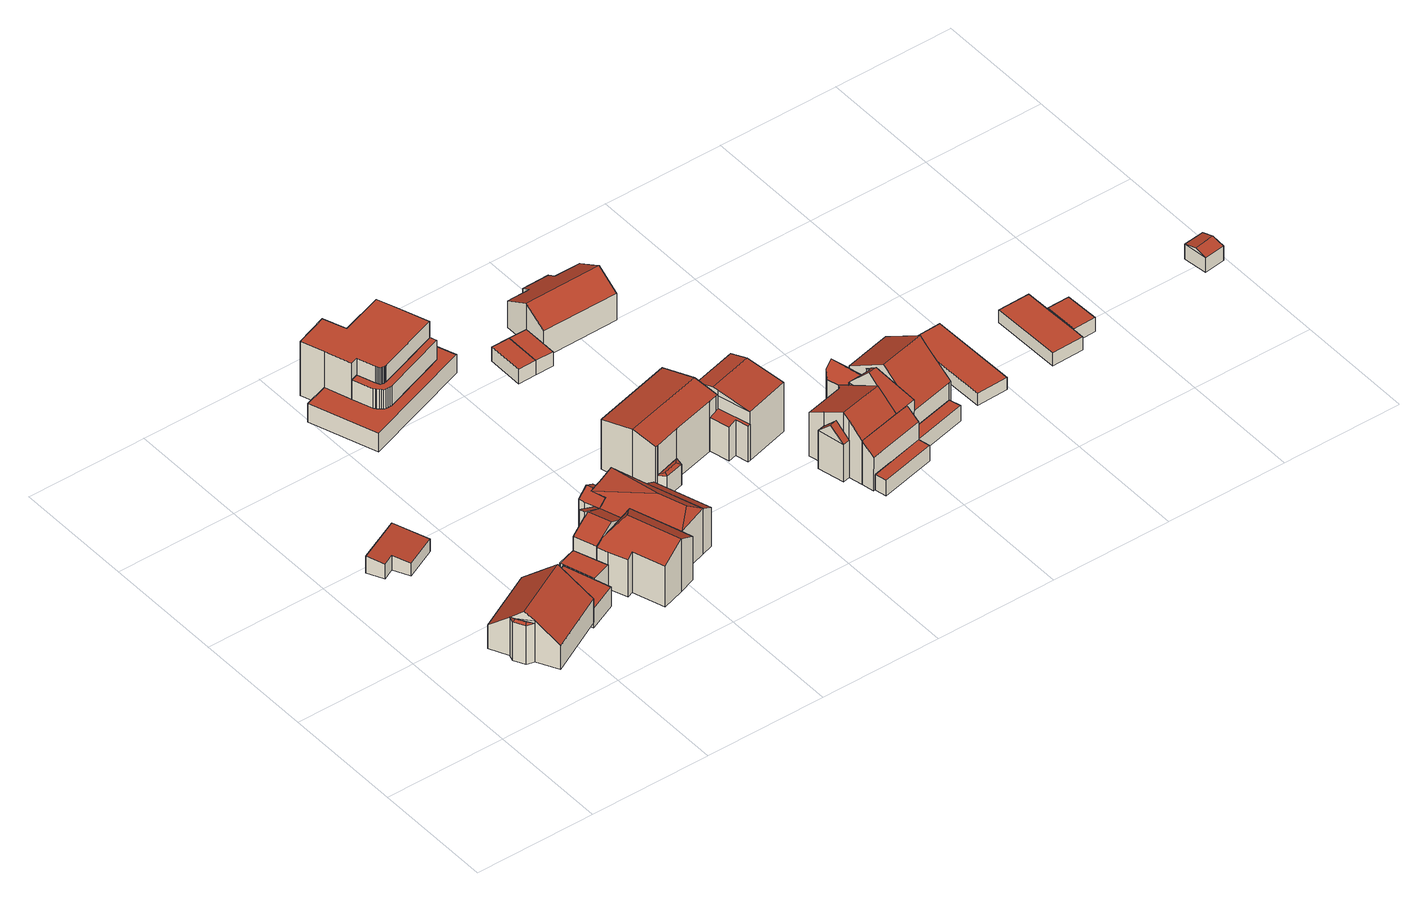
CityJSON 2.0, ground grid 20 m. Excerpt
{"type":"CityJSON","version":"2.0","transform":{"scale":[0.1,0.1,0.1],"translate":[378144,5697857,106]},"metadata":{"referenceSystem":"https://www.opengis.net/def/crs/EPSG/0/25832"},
"CityObjects":{
"building1":{"type":"Building","attributes":{"Gemeindeschluessel":"05911000","Geometrietyp2DReferenz":"3000","function":"31001_2463","roofType":"2100","measuredHeight":2.91,"storeysAboveGround":1},"geometry":[{"type":"Solid","lod":"2","boundaries":[[[[0,1,2,3]],[[4,5,1,0]],[[6,7,5,4]],[[8,9,7,6]],[[10,11,9,8]],[[3,2,11,10]],[[8,6,4,0,3,10]],[[1,5,7,9,11,2]]]],"semantics":{"surfaces":[{"type":"WallSurface"},{"type":"RoofSurface"},{"type":"GroundSurface"}],"values":[[0,0,0,0,0,0,1,2]]}}]},
"building2":{"type":"Building","attributes":{"Gemeindeschluessel":"05911000","Geometrietyp2DReferenz":"3000","function":"31001_1010"},"address":[{"country":"Germany","locality":"Bochum","thoroughfareNumber":"14","thoroughfareName":"Oveneystr."}],"children":["building2-1","building2-2"]},
"building2-1":{"type":"BuildingPart","attributes":{"roofType":"5000","measuredHeight":8.58,"storeysAboveGround":1},"parents":["building2"],"geometry":[{"type":"Solid","lod":"2","boundaries":[[[[12,13,14,15,16]],[[17,18,19,20]],[[21,22,18,17]],[[23,24,22,21]],[[25,26,24,23]],[[16,15,26,25]],[[25,27,28,12,16]],[[23,21,17,20,28,27]],[[29,12,28,20]],[[23,27,25]],[[14,19,18,22,24,26,15]],[[13,12,29]],[[19,14,13,29,20]]]],"semantics":{"surfaces":[{"type":"WallSurface"},{"type":"RoofSurface"},{"type":"GroundSurface"},{"type":"ClosureSurface"}],"values":[[0,0,0,0,0,0,1,1,0,0,2,0,3]]}}]},
"building2-2":{"type":"BuildingPart","attributes":{"roofType":"5000","measuredHeight":7.29,"storeysAboveGround":1},"parents":["building2"],"geometry":[{"type":"Solid","lod":"2","boundaries":[[[[30,20,19,31,32]],[[33,34,14,13]],[[32,31,34,33]],[[33,13,35]],[[35,13,29,30,36]],[[30,32,36]],[[36,32,33,35]],[[19,14,34,31]],[[20,30,29]],[[19,20,29,13,14]]]],"semantics":{"surfaces":[{"type":"WallSurface"},{"type":"RoofSurface"},{"type":"GroundSurface"},{"type":"ClosureSurface"}],"values":[[0,0,0,1,1,1,1,2,0,3]]}}]},
"building3":{"type":"Building","attributes":{"Gemeindeschluessel":"05911000","Geometrietyp2DReferenz":"3000","function":"31001_2463","roofType":"1000","measuredHeight":3.46,"storeysAboveGround":1},"geometry":[{"type":"Solid","lod":"2","boundaries":[[[[37,38,39,40]],[[41,42,38,37]],[[43,44,42,41]],[[45,46,44,43]],[[40,39,46,45]],[[43,41,37,40,45]],[[38,42,44,46,39]]]],"semantics":{"surfaces":[{"type":"WallSurface"},{"type":"RoofSurface"},{"type":"GroundSurface"}],"values":[[0,0,0,0,0,1,2]]}}]},
"building4":{"type":"Building","attributes":{"Gemeindeschluessel":"05911000","Geometrietyp2DReferenz":"3000","function":"31001_2463","roofType":"1000","measuredHeight":4.59,"storeysAboveGround":1},"geometry":[{"type":"Solid","lod":"2","boundaries":[[[[47,48,49,50]],[[51,52,48,47]],[[53,54,52,51]],[[55,56,54,53]],[[50,49,56,55]],[[53,51,47,50,55]],[[48,52,54,56,49]]]],"semantics":{"surfaces":[{"type":"WallSurface"},{"type":"RoofSurface"},{"type":"GroundSurface"}],"values":[[0,0,0,0,0,1,2]]}}]},
"building5":{"type":"Building","attributes":{"Gemeindeschluessel":"05911000","Geometrietyp2DReferenz":"3000","function":"31001_1010"},"address":[{"country":"Germany","locality":"Bochum","thoroughfareNumber":"16","thoroughfareName":"Oveneystr."}],"children":["building5-1","building5-2","building5-3"]},
"building5-1":{"type":"BuildingPart","attributes":{"roofType":"5000","measuredHeight":9.5,"storeysAboveGround":2},"parents":["building5"],"geometry":[{"type":"Solid","lod":"2","boundaries":[[[[57,58,59,60]],[[61,62,58,57]],[[63,64,62,61]],[[65,66,64,63]],[[67,68,66,65]],[[69,70,71,72,73,74]],[[75,76,70,69]],[[77,78,76,75]],[[60,59,78,77]],[[74,79,80,81,69]],[[82,67,65,63,61,57,60,81,80]],[[77,75,69,81,60]],[[58,62,64,66,68,83,71,70,76,78,59]],[[82,80,84]],[[68,67,82,84,83]],[[79,74,73]],[[84,72,71,83]],[[84,80,79,73,72]]]],"semantics":{"surfaces":[{"type":"WallSurface"},{"type":"RoofSurface"},{"type":"GroundSurface"},{"type":"ClosureSurface"}],"values":[[0,0,0,0,0,0,0,0,0,1,1,1,2,0,3,0,3,3]]}}]},
"building5-2":{"type":"BuildingPart","attributes":{"roofType":"2100","measuredHeight":9.1,"storeysAboveGround":2},"parents":["building5"],"geometry":[{"type":"Solid","lod":"2","boundaries":[[[[85,86,87,88,89,90]],[[91,92,86,85]],[[93,94,95,92,91]],[[91,85,90,96,93]],[[86,92,95,87]],[[97,96,90,89]],[[87,95,94,88]],[[94,93,96,97,89,88]]]],"semantics":{"surfaces":[{"type":"WallSurface"},{"type":"RoofSurface"},{"type":"GroundSurface"},{"type":"ClosureSurface"}],"values":[[0,0,0,1,2,0,3,3]]}}]},
"building5-3":{"type":"BuildingPart","attributes":{"roofType":"3100","measuredHeight":8.58,"storeysAboveGround":2},"parents":["building5"],"geometry":[{"type":"Solid","lod":"2","boundaries":[[[[72,71,95,94]],[[98,99,68,67,100]],[[88,87,99,98]],[[89,98,100,101,97]],[[96,97,101,79,73,93]],[[93,73,72,94]],[[89,88,98]],[[95,71,83,68,99,87]],[[87,88,94,95]],[[82,100,67]],[[83,84,82,67,68]],[[71,72,84,83]],[[80,79,101,100,82,84]],[[73,79,80,84,72]],[[89,97,96,93,94,88]]]],"semantics":{"surfaces":[{"type":"WallSurface"},{"type":"RoofSurface"},{"type":"GroundSurface"},{"type":"ClosureSurface"}],"values":[[0,0,0,1,1,0,0,2,3,0,3,3,0,3,3]]}}]},
"building6":{"type":"Building","attributes":{"Gemeindeschluessel":"05911000","Geometrietyp2DReferenz":"3000","function":"31001_1010"},"address":[{"country":"Germany","locality":"Bochum","thoroughfareNumber":"15","thoroughfareName":"Oveneystr."}],"children":["building6-1","building6-2","building6-3"]},
"building6-1":{"type":"BuildingPart","attributes":{"roofType":"1000","measuredHeight":3.25,"storeysAboveGround":1},"parents":["building6"],"geometry":[{"type":"Solid","lod":"2","boundaries":[[[[102,103,104,105]],[[106,107,103,102]],[[108,109,107,106]],[[110,111,109,108]],[[112,113,111,110]],[[114,115,116,117,118,119,120,121,122,123,124,112,110,108,106,102,105,125,126,127]],[[128,104,103,107,109,111,113,129,130,131,132,133,134,135,136,137,138,139,140,141]],[[141,126,125,128]],[[128,125,105,104]],[[113,112,124,129]],[[129,124,123,130]],[[130,123,122,131]],[[131,122,121,132]],[[132,121,120,133]],[[133,120,119,134]],[[134,119,118,135]],[[135,118,117,136]],[[136,117,116,137]],[[137,116,115,138]],[[138,115,114,139]],[[139,114,127,140]],[[140,127,126,141]]]],"semantics":{"surfaces":[{"type":"WallSurface"},{"type":"RoofSurface"},{"type":"GroundSurface"},{"type":"ClosureSurface"}],"values":[[0,0,0,0,0,1,2,3,3,3,3,3,3,3,3,3,3,3,3,3,3,3]]}}]},
"building6-2":{"type":"BuildingPart","attributes":{"roofType":"1000","measuredHeight":6.82,"storeysAboveGround":1},"parents":["building6"],"geometry":[{"type":"Solid","lod":"2","boundaries":[[[[142,143,144,145,146,147,148,149,150,151,152,153,154,155,156,157,158,159,160,161,162,163,164,165,166]],[[141,140,139,138,137,136,135,134,133,132,131,130,129,167,168,169,170,171,172,173,174,175,176,177,128]],[[125,165,164,126]],[[141,128,125,126]],[[126,164,163,127]],[[140,141,126,127]],[[127,163,162,114]],[[139,140,127,114]],[[114,162,161,115]],[[138,139,114,115]],[[115,161,160,116]],[[137,138,115,116]],[[116,160,159,117]],[[136,137,116,117]],[[117,159,158,118]],[[135,136,117,118]],[[118,158,157,119]],[[134,135,118,119]],[[119,157,156,120]],[[133,134,119,120]],[[120,156,155,121]],[[132,133,120,121]],[[121,155,154,122]],[[131,132,121,122]],[[122,154,153,123]],[[130,131,122,123]],[[123,153,152,124]],[[129,130,123,124]],[[129,124,152,151,167]],[[167,151,150,168]],[[168,150,149,169]],[[169,149,148,170]],[[170,148,147,171]],[[171,147,146,172]],[[172,146,145,173]],[[173,145,144,174]],[[174,144,143,175]],[[175,143,142,176]],[[176,142,166,177]],[[177,166,165,125,128]]]],"semantics":{"surfaces":[{"type":"RoofSurface"},{"type":"GroundSurface"},{"type":"WallSurface"},{"type":"ClosureSurface"}],"values":[[0,1,2,3,2,3,2,3,2,3,2,3,2,3,2,3,2,3,2,3,2,3,2,3,2,3,2,3,3,3,3,3,3,3,3,3,3,3,3,3]]}}]},
"building6-3":{"type":"BuildingPart","attributes":{"roofType":"1000","measuredHeight":9.81,"storeysAboveGround":1},"parents":["building6"],"geometry":[{"type":"Solid","lod":"2","boundaries":[[[[178,179,113,112,180]],[[181,182,179,178]],[[183,184,182,181]],[[185,105,104,184,183]],[[186,185,183,181,178,180,187,188,189,190,191,192,193,194,195,196,197,198]],[[175,174,173,172,171,170,169,168,167,129,113,179,182,184,104,128,177,176]],[[142,197,196,143]],[[175,176,142,143]],[[143,196,195,144]],[[174,175,143,144]],[[144,195,194,145]],[[173,174,144,145]],[[145,194,193,146]],[[172,173,145,146]],[[146,193,192,147]],[[171,172,146,147]],[[147,192,191,148]],[[170,171,147,148]],[[148,191,190,149]],[[169,170,148,149]],[[149,190,189,150]],[[168,169,149,150]],[[150,189,188,151]],[[167,168,150,151]],[[151,188,187,152]],[[124,129,167,151,152]],[[124,152,187,180,112]],[[113,129,124,112]],[[105,185,186,165,125]],[[128,104,105,125]],[[165,186,198,166]],[[177,128,125,165,166]],[[166,198,197,142]],[[176,177,166,142]]]],"semantics":{"surfaces":[{"type":"WallSurface"},{"type":"RoofSurface"},{"type":"GroundSurface"},{"type":"ClosureSurface"}],"values":[[0,0,0,0,1,2,0,3,0,3,0,3,0,3,0,3,0,3,0,3,0,3,0,3,0,3,0,3,0,3,0,3,0,3]]}}]},
"building7":{"type":"Building","attributes":{"Gemeindeschluessel":"05911000","Geometrietyp2DReferenz":"3000","function":"31001_1010"},"address":[{"country":"Germany","locality":"Bochum","thoroughfareNumber":"16a","thoroughfareName":"Oveneystr."}],"children":["building7-1","building7-2","building7-3"]},
"building7-1":{"type":"BuildingPart","attributes":{"roofType":"2100","measuredHeight":8.24,"storeysAboveGround":2},"parents":["building7"],"geometry":[{"type":"Solid","lod":"2","boundaries":[[[[199,200,201,202]],[[203,204,205,206]],[[202,201,204,203]],[[206,199,202,203]],[[200,205,204,201]],[[205,200,199,206]]]],"semantics":{"surfaces":[{"type":"WallSurface"},{"type":"RoofSurface"},{"type":"GroundSurface"},{"type":"ClosureSurface"}],"values":[[0,0,0,1,2,3]]}}]},
"building7-2":{"type":"BuildingPart","attributes":{"roofType":"3200","measuredHeight":9.37,"storeysAboveGround":2},"parents":["building7"],"geometry":[{"type":"Solid","lod":"2","boundaries":[[[[69,207,208,75]],[[209,210,207,69]],[[93,211,210,209]],[[212,213,214,215,216]],[[206,205,213,212]],[[75,208,200,199]],[[216,217,218,219,220,212]],[[199,221,75]],[[222,93,209,69,75,221,220,219]],[[206,212,220,221,199]],[[207,210,211,223,224,225,214,213,205,200,208]],[[211,93,222,223]],[[223,222,219,224]],[[217,216,215]],[[225,218,217,215,214]],[[224,219,218,225]],[[200,205,206,199]]]],"semantics":{"surfaces":[{"type":"WallSurface"},{"type":"RoofSurface"},{"type":"GroundSurface"},{"type":"ClosureSurface"}],"values":[[0,0,0,0,0,0,1,1,1,1,2,3,3,0,3,3,3]]}}]},
"building7-3":{"type":"BuildingPart","attributes":{"roofType":"5000","measuredHeight":7.85,"storeysAboveGround":2},"parents":["building7"],"geometry":[{"type":"Solid","lod":"2","boundaries":[[[[91,226,211,93]],[[227,228,226,91]],[[229,230,228,227]],[[231,232,230,229]],[[233,234,232,231]],[[215,214,234,233]],[[217,215,233,231,235]],[[229,227,91,93,222,219,235,231]],[[226,228,230,232,234,214,225,224,223,211]],[[217,235,218]],[[214,215,217,218,225]],[[218,235,219]],[[218,219,224,225]],[[223,224,219,222]],[[211,223,222,93]]]],"semantics":{"surfaces":[{"type":"WallSurface"},{"type":"RoofSurface"},{"type":"GroundSurface"},{"type":"ClosureSurface"}],"values":[[0,0,0,0,0,0,1,1,2,0,3,0,3,3,3]]}}]},
"building8":{"type":"Building","attributes":{"Gemeindeschluessel":"05911000","Geometrietyp2DReferenz":"3000","function":"31001_2463","roofType":"1000","measuredHeight":4.69,"storeysAboveGround":1},"geometry":[{"type":"Solid","lod":"2","boundaries":[[[[236,237,238,239]],[[240,241,237,236]],[[242,243,241,240]],[[244,245,243,242]],[[239,238,245,244]],[[242,240,236,239,244]],[[237,241,243,245,238]]]],"semantics":{"surfaces":[{"type":"WallSurface"},{"type":"RoofSurface"},{"type":"GroundSurface"}],"values":[[0,0,0,0,0,1,2]]}}]},
"building9":{"type":"Building","attributes":{"Gemeindeschluessel":"05911000","Geometrietyp2DReferenz":"3000","function":"31001_1010"},"address":[{"country":"Germany","locality":"Bochum","thoroughfareNumber":"18","thoroughfareName":"Oveneystr."}],"children":["building9-1","building9-2"]},
"building9-1":{"type":"BuildingPart","attributes":{"roofType":"5000","measuredHeight":3.91,"storeysAboveGround":2},"parents":["building9"],"geometry":[{"type":"Solid","lod":"2","boundaries":[[[[246,247,248,249]],[[250,251,247,246]],[[252,253,251,250]],[[249,254,246]],[[255,256,254,249]],[[252,250,256,255]],[[256,250,246,254]],[[255,249,252]],[[248,247,251,253]],[[253,252,249,248]]]],"semantics":{"surfaces":[{"type":"WallSurface"},{"type":"RoofSurface"},{"type":"GroundSurface"},{"type":"ClosureSurface"}],"values":[[0,0,0,1,1,1,1,0,2,3]]}}]},
"building9-2":{"type":"BuildingPart","attributes":{"roofType":"3100","measuredHeight":9.99,"storeysAboveGround":2},"parents":["building9"],"geometry":[{"type":"Solid","lod":"2","boundaries":[[[[257,258,259,260]],[[261,248,258,257]],[[249,248,261]],[[262,263,253,252,264]],[[265,266,263,262]],[[267,268,266,265]],[[269,270,268,267]],[[271,272,270,269]],[[273,274,272,271]],[[275,276,274,273]],[[277,278,276,275]],[[279,280,278,277]],[[260,259,280,279]],[[273,271,269,267,275]],[[265,262,264,261,257,260,279,277,275,267]],[[258,248,253,263,266,268,270,272,274,276,278,280,259]],[[249,261,264,252]],[[253,248,249,252]]]],"semantics":{"surfaces":[{"type":"WallSurface"},{"type":"RoofSurface"},{"type":"GroundSurface"},{"type":"ClosureSurface"}],"values":[[0,0,0,0,0,0,0,0,0,0,0,0,0,1,1,2,0,3]]}}]},
"building10":{"type":"Building","attributes":{"Gemeindeschluessel":"05911000","Geometrietyp2DReferenz":"3000","function":"31001_2463","roofType":"1000","measuredHeight":2.61,"storeysAboveGround":1},"geometry":[{"type":"Solid","lod":"2","boundaries":[[[[281,282,283,284]],[[285,286,282,281]],[[287,288,286,285]],[[284,283,288,287]],[[285,281,284,287]],[[282,286,288,283]]]],"semantics":{"surfaces":[{"type":"WallSurface"},{"type":"RoofSurface"},{"type":"GroundSurface"}],"values":[[0,0,0,0,1,2]]}}]},
"building11":{"type":"Building","attributes":{"Gemeindeschluessel":"05911000","Geometrietyp2DReferenz":"3000","function":"31001_2463","roofType":"1000","measuredHeight":2.59,"storeysAboveGround":1},"geometry":[{"type":"Solid","lod":"2","boundaries":[[[[281,282,286,285]],[[289,290,282,281]],[[291,292,290,289]],[[293,294,292,291]],[[285,286,294,293]],[[291,289,281,285,293]],[[282,290,292,294,286]]]],"semantics":{"surfaces":[{"type":"WallSurface"},{"type":"RoofSurface"},{"type":"GroundSurface"}],"values":[[0,0,0,0,0,1,2]]}}]},
"building12":{"type":"Building","attributes":{"Gemeindeschluessel":"05911000","Geometrietyp2DReferenz":"3000","function":"31001_1010"},"address":[{"country":"Germany","locality":"Bochum","thoroughfareNumber":"20","thoroughfareName":"Oveneystr."}],"children":["building12-1","building12-2"]},
"building12-1":{"type":"BuildingPart","attributes":{"roofType":"2100","measuredHeight":6.54,"storeysAboveGround":2},"parents":["building12"],"geometry":[{"type":"Solid","lod":"2","boundaries":[[[[295,296,297,298]],[[299,300,296,295]],[[301,302,300,299]],[[303,304,302,301]],[[305,306,304,303]],[[298,297,307,308]],[[305,303,301,299,295,298,308]],[[296,300,302,304,306,307,297]],[[307,306,305,308]]]],"semantics":{"surfaces":[{"type":"WallSurface"},{"type":"RoofSurface"},{"type":"GroundSurface"},{"type":"ClosureSurface"}],"values":[[0,0,0,0,0,0,1,2,3]]}}]},
"building12-2":{"type":"BuildingPart","attributes":{"roofType":"3100","measuredHeight":9.95,"storeysAboveGround":2},"parents":["building12"],"geometry":[{"type":"Solid","lod":"2","boundaries":[[[[309,310,311,312]],[[313,308,307,310,309]],[[314,315,306,305,316]],[[312,311,315,314]],[[317,318,319,320]],[[318,317,321,313,309]],[[321,317,320,314,316]],[[321,316,313]],[[319,318,309,312]],[[320,319,312,314]],[[310,307,306,315,311]],[[308,313,316,305]],[[306,307,308,305]]]],"semantics":{"surfaces":[{"type":"WallSurface"},{"type":"RoofSurface"},{"type":"GroundSurface"},{"type":"ClosureSurface"}],"values":[[0,0,0,0,1,1,0,0,0,0,2,0,3]]}}]},
"building13":{"type":"Building","attributes":{"Gemeindeschluessel":"05911000","Geometrietyp2DReferenz":"3000","function":"31001_1010","roofType":"3100","measuredHeight":7.23,"storeysAboveGround":1},"address":[{"country":"Germany","locality":"Bochum","thoroughfareNumber":"17","thoroughfareName":"Oveneystr."}],"geometry":[{"type":"Solid","lod":"2","boundaries":[[[[322,323,324,325]],[[326,327,323,322]],[[328,329,327,326]],[[330,331,329,328]],[[332,333,331,330]],[[334,335,333,332]],[[336,337,335,334]],[[338,339,337,336]],[[340,341,339,338]],[[342,343,341,340]],[[325,324,343,342]],[[336,334,332,330,328,326,322,325,338]],[[342,340,338,325]],[[323,327,329,331,333,335,337,339,341,343,324]]]],"semantics":{"surfaces":[{"type":"WallSurface"},{"type":"RoofSurface"},{"type":"GroundSurface"}],"values":[[0,0,0,0,0,0,0,0,0,0,0,1,1,2]]}}]},
"building14":{"type":"Building","attributes":{"Gemeindeschluessel":"05911000","Geometrietyp2DReferenz":"3000","function":"31001_1010"},"address":[{"country":"Germany","locality":"Bochum","thoroughfareNumber":"22","thoroughfareName":"Oveneystr."}],"children":["building14-1","building14-2","building14-3","building14-4","building14-5","building14-6","building14-7","building14-8","building14-9"]},
"building14-1":{"type":"BuildingPart","attributes":{"roofType":"1000","measuredHeight":2.81,"storeysAboveGround":2},"parents":["building14"],"geometry":[{"type":"Solid","lod":"2","boundaries":[[[[344,345,346,347]],[[348,349,345,344]],[[344,347,350,351,348]],[[352,346,345,349,353]],[[353,351,350,352]],[[352,350,347,346]],[[349,348,351,353]]]],"semantics":{"surfaces":[{"type":"WallSurface"},{"type":"RoofSurface"},{"type":"GroundSurface"},{"type":"ClosureSurface"}],"values":[[0,0,1,2,3,3,3]]}}]},
"building14-2":{"type":"BuildingPart","attributes":{"roofType":"3100","measuredHeight":11.37,"storeysAboveGround":2},"parents":["building14"],"geometry":[{"type":"Solid","lod":"2","boundaries":[[[[354,355,356,357]],[[358,346,355,354]],[[347,346,358]],[[359,360,361,362]],[[363,364,365,366]],[[354,367,364,363,368,369,358]],[[370,367,354,357]],[[371,366,365,359,362]],[[372,356,355,346,352,373,361,360]],[[360,359,374,372]],[[372,374,357,356]],[[347,358,369,350]],[[352,346,347,350]],[[352,350,369,375,373]],[[373,375,362,361]],[[367,370,376,377,374,359,365,364]],[[370,357,374,377]],[[370,377,376]],[[366,371,378,379,368,363]],[[379,378,375,369,368]],[[378,371,362,375]]]],"semantics":{"surfaces":[{"type":"WallSurface"},{"type":"RoofSurface"},{"type":"GroundSurface"},{"type":"ClosureSurface"}],"values":[[0,0,0,0,1,1,0,0,2,0,3,0,3,3,3,0,3,3,0,3,3]]}}]},
"building14-3":{"type":"BuildingPart","attributes":{"roofType":"2100","measuredHeight":7.94,"storeysAboveGround":2},"parents":["building14"],"geometry":[{"type":"Solid","lod":"2","boundaries":[[[[380,381,382,383]],[[384,385,380,383,386]],[[381,387,353,349,388,382]],[[387,381,380,385]],[[385,384,351,353,387]],[[348,351,384,386]],[[349,353,351,348]],[[388,389,348,386,383,382]],[[349,348,389,388]]]],"semantics":{"surfaces":[{"type":"WallSurface"},{"type":"RoofSurface"},{"type":"GroundSurface"},{"type":"ClosureSurface"}],"values":[[0,1,2,3,3,0,3,0,3]]}}]},
"building14-4":{"type":"BuildingPart","attributes":{"roofType":"1000","measuredHeight":2.8,"storeysAboveGround":2},"parents":["building14"],"geometry":[{"type":"Solid","lod":"2","boundaries":[[[[390,391,349,348]],[[392,393,391,390]],[[389,388,393,392]],[[392,390,348,389]],[[349,391,393,388]],[[388,389,348,349]]]],"semantics":{"surfaces":[{"type":"WallSurface"},{"type":"RoofSurface"},{"type":"GroundSurface"},{"type":"ClosureSurface"}],"values":[[0,0,0,1,2,3]]}}]},
"building14-5":{"type":"BuildingPart","attributes":{"roofType":"3100","measuredHeight":11.26,"storeysAboveGround":2},"parents":["building14"],"geometry":[{"type":"Solid","lod":"2","boundaries":[[[[394,395,396,397,398]],[[399,400,395,394]],[[401,402,403,400,399]],[[404,405,406,381,380]],[[407,408,401,399,394,398,409,410]],[[404,380,385,410,409]],[[411,396,395,400,403,412,413,387,381,406]],[[405,404,409,414,415]],[[406,405,415,411]],[[397,416,414,409,398]],[[396,411,415,397]],[[415,414,416,397]],[[402,401,408,417]],[[412,417,408,407,418,413]],[[407,410,418]],[[412,403,402,417]],[[418,385,387,413]],[[418,410,385]],[[387,385,380,381]]]],"semantics":{"surfaces":[{"type":"WallSurface"},{"type":"RoofSurface"},{"type":"GroundSurface"},{"type":"ClosureSurface"}],"values":[[0,0,0,0,1,1,2,0,3,0,3,3,0,3,3,3,3,3,3]]}}]},
"building14-6":{"type":"BuildingPart","attributes":{"roofType":"5000","measuredHeight":12.72,"storeysAboveGround":2},"parents":["building14"],"geometry":[{"type":"Solid","lod":"2","boundaries":[[[[368,379,419,420]],[[379,421,422,423,419]],[[420,419,423,410,385]],[[424,373,352,353,387,413,412]],[[425,408,422,421,426]],[[424,412,417,427]],[[417,425,426,427]],[[378,426,421,379]],[[375,373,424,427,378]],[[427,426,378]],[[369,368,420]],[[350,352,373,375,369]],[[375,378,379,368,369]],[[350,369,420,385,384,351]],[[352,350,351,353]],[[387,353,351,384,385]],[[407,422,408]],[[413,418,407,408,425,417,412]],[[387,385,418,413]],[[422,407,410,423]],[[407,418,410]],[[418,385,410]]]],"semantics":{"surfaces":[{"type":"RoofSurface"},{"type":"GroundSurface"},{"type":"WallSurface"},{"type":"ClosureSurface"}],"values":[[0,0,0,1,2,3,3,2,3,3,2,3,3,2,3,3,2,3,3,2,3,3]]}}]},
"building14-7":{"type":"BuildingPart","attributes":{"roofType":"5000","measuredHeight":9.46,"storeysAboveGround":2},"parents":["building14"],"geometry":[{"type":"Solid","lod":"2","boundaries":[[[[428,429,430,431]],[[432,433,429,428]],[[371,362,361,433,432]],[[434,435,403,402]],[[431,430,435,434]],[[432,436,437,426,378,371]],[[437,438,439,401,425,426]],[[425,401,402,417]],[[401,439,434,402]],[[439,438,431,434]],[[438,437,436,428,431]],[[436,432,428]],[[429,433,361,373,424,412,403,435,430]],[[362,375,373,361]],[[362,371,378,375]],[[373,375,378,427,424]],[[424,427,417,412]],[[417,402,403,412]],[[426,425,417,427]],[[427,378,426]]]],"semantics":{"surfaces":[{"type":"WallSurface"},{"type":"RoofSurface"},{"type":"GroundSurface"},{"type":"ClosureSurface"}],"values":[[0,0,0,0,0,1,1,0,0,0,0,0,2,3,3,3,3,3,3,3]]}}]},
"building14-8":{"type":"BuildingPart","attributes":{"roofType":"3100","measuredHeight":9.04,"storeysAboveGround":2},"parents":["building14"],"geometry":[{"type":"Solid","lod":"2","boundaries":[[[[397,396,440,441]],[[442,443,406,405]],[[441,440,443,442]],[[442,444,441]],[[441,444,416,397]],[[405,414,416,444,442]],[[396,411,406,443,440]],[[406,411,415,405]],[[411,396,397,415]],[[414,405,415]],[[416,414,415,397]]]],"semantics":{"surfaces":[{"type":"WallSurface"},{"type":"RoofSurface"},{"type":"GroundSurface"},{"type":"ClosureSurface"}],"values":[[0,0,0,0,1,1,2,3,3,0,3]]}}]},
"building14-9":{"type":"BuildingPart","attributes":{"roofType":"3100","measuredHeight":9.07,"storeysAboveGround":2},"parents":["building14"],"geometry":[{"type":"Solid","lod":"2","boundaries":[[[[445,446,372,374,377]],[[447,448,446,445]],[[370,357,356,448,447]],[[445,449,447]],[[377,376,449,445]],[[447,449,376,370]],[[446,448,356,372]],[[356,357,374,372]],[[357,370,377,374]],[[370,376,377]]]],"semantics":{"surfaces":[{"type":"WallSurface"},{"type":"RoofSurface"},{"type":"GroundSurface"},{"type":"ClosureSurface"}],"values":[[0,0,0,0,1,1,2,3,3,3]]}}]},
"building15":{"type":"Building","attributes":{"Gemeindeschluessel":"05911000","Geometrietyp2DReferenz":"3000","function":"31001_2463","roofType":"1000","measuredHeight":2.27,"storeysAboveGround":1},"geometry":[{"type":"Solid","lod":"2","boundaries":[[[[450,451,452,453]],[[454,455,451,450]],[[456,457,455,454]],[[453,452,457,456]],[[454,450,453,456]],[[451,455,457,452]]]],"semantics":{"surfaces":[{"type":"WallSurface"},{"type":"RoofSurface"},{"type":"GroundSurface"}],"values":[[0,0,0,0,1,2]]}}]},
"building16":{"type":"Building","attributes":{"Gemeindeschluessel":"05911000","Geometrietyp2DReferenz":"3000","function":"31001_2463","roofType":"1000","measuredHeight":2.33,"storeysAboveGround":1},"geometry":[{"type":"Solid","lod":"2","boundaries":[[[[458,459,460,461]],[[462,463,459,458]],[[464,465,463,462]],[[466,467,465,464]],[[468,469,467,466]],[[461,460,469,468]],[[466,464,462,458,461,468]],[[459,463,465,467,469,460]]]],"semantics":{"surfaces":[{"type":"WallSurface"},{"type":"RoofSurface"},{"type":"GroundSurface"}],"values":[[0,0,0,0,0,0,1,2]]}}]},
"building17":{"type":"Building","attributes":{"Gemeindeschluessel":"05911000","Geometrietyp2DReferenz":"3000","function":"31001_1313","roofType":"1000","measuredHeight":2.57,"storeysAboveGround":1},"geometry":[{"type":"Solid","lod":"2","boundaries":[[[[470,471,465,472]],[[473,474,471,470]],[[475,467,474,473]],[[472,465,467,475]],[[473,470,472,475]],[[471,474,467,465]]]],"semantics":{"surfaces":[{"type":"WallSurface"},{"type":"RoofSurface"},{"type":"GroundSurface"}],"values":[[0,0,0,0,1,2]]}}]},
"building18":{"type":"Building","attributes":{"Gemeindeschluessel":"05911000","Geometrietyp2DReferenz":"3000","function":"31001_1313","roofType":"3100","measuredHeight":3.2,"storeysAboveGround":1},"geometry":[{"type":"Solid","lod":"2","boundaries":[[[[476,477,478,479]],[[480,481,477,476]],[[482,483,481,480]],[[479,478,483,482]],[[476,484,480]],[[482,485,479]],[[479,485,484,476]],[[480,484,485,482]],[[477,481,483,478]]]],"semantics":{"surfaces":[{"type":"WallSurface"},{"type":"RoofSurface"},{"type":"GroundSurface"}],"values":[[0,0,0,0,0,0,1,1,2]]}}]}
},
"vertices":[
[77,346,123],[77,346,94],[5,312,94],[5,312,124],[102,293,117],[102,293,94],[50,268,117],[50,268,94],[37,295,120],[37,295,94],[18,285,120],[18,285,94],
[88,41,147],[88,41,143],[88,41,73],[106,7,73],[106,7,116],[54,103,116],[54,103,73],[69,73,73],[69,73,142],[152,153,116],[152,153,73],[166,125,141],[166,125,73],[202,57,116],[202,57,73],[177,105,159],[80,55,159],[73,66,143],
[69,73,143],[66,62,73],[66,62,143],[75,44,143],[75,44,73],[78,48,146],[71,63,145],
[225,154,98],[225,154,63],[166,125,63],[166,125,98],[241,104,98],[241,104,63],[249,78,98],[249,78,63],[202,57,98],[202,57,63],
[254,169,100],[254,169,54],[223,159,54],[223,159,100],[273,115,100],[273,115,54],[241,104,100],[241,104,54],[225,154,100],[225,154,54],
[311,37,130],[311,37,57],[348,49,57],[348,49,152],[294,89,130],[294,89,57],[284,85,124],[284,85,57],[273,115,123],[273,115,57],[267,133,123],[267,133,57],[344,159,135],[344,159,57],[330,154,57],[330,154,125],[330,154,127],[330,154,134],[371,76,135],[371,76,57],[376,59,135],[376,59,57],[319,150,133],[278,137,130],[321,135,152],[270,134,125],[278,137,57],[278,137,125],
[279,188,148],[279,188,57],[282,179,57],[282,179,125],[282,179,140],[282,179,148],[315,200,126],[315,200,57],[318,192,126],[318,192,125],[318,192,57],[307,188,133],[289,181,143],
[254,169,125],[254,169,57],[267,133,125],[301,144,143],
[316,668,135],[316,668,102],[293,659,102],[293,659,135],[355,559,135],[355,559,102],[169,494,135],[169,494,102],[131,603,135],[131,603,102],[170,616,135],[170,616,102],[220,529,135],[217,529,135],[213,529,135],[210,529,135],[206,530,135],[204,532,135],[202,534,135],[199,536,135],[198,538,135],[196,540,135],[184,573,135],[306,623,135],[308,624,135],[327,567,135],[306,623,102],[184,573,102],[196,540,102],[198,538,102],[199,536,102],[202,534,102],[204,532,102],[206,530,102],[210,529,102],[213,529,102],[217,529,102],[220,529,102],[327,567,102],[308,624,102],
[219,541,170],[217,541,170],[215,540,170],[213,541,170],[211,541,170],[209,542,170],[208,544,170],[207,546,170],[206,548,170],[196,577,170],[184,573,170],[196,540,170],[198,538,170],[199,536,170],[202,534,170],[204,532,170],[206,530,170],[210,529,170],[213,529,170],[217,529,170],[220,529,170],[327,567,170],[308,624,170],[306,623,170],[322,577,170],[196,577,102],[206,548,102],[207,546,102],[208,544,102],[209,542,102],[211,541,102],[213,541,102],[215,540,102],[217,541,102],[219,541,102],[322,577,102],
[157,653,200],[157,653,102],[170,616,200],[210,672,200],[210,672,102],[224,635,200],[224,635,102],[293,659,200],[306,623,200],[184,573,200],[196,577,200],[206,548,200],[207,546,200],[208,544,200],[209,542,200],[211,541,200],[213,541,200],[215,540,200],[217,541,200],[219,541,200],[322,577,200],
[419,91,141],[419,91,59],[437,97,59],[437,97,130],[408,187,130],[408,187,59],[390,181,59],[390,181,141],
[344,159,59],[371,76,59],[330,154,126],[330,154,59],[318,192,59],[372,236,142],[372,236,59],[344,226,59],[344,226,128],[344,226,138],[331,222,136],[329,221,136],[325,220,135],[381,143,153],[396,98,153],[332,197,135],[332,197,59],[325,220,59],[329,221,59],
[315,200,59],[310,215,126],[310,215,59],[307,225,127],[307,225,59],[325,231,138],[325,231,59],[341,237,128],[341,237,59],[329,221,138],
[372,236,104],[372,236,57],[390,181,57],[390,181,104],[400,246,104],[400,246,57],[418,191,104],[418,191,57],[408,187,104],[408,187,57],
[483,222,98],[483,222,61],[486,236,61],[486,236,98],[452,214,98],[452,214,61],[443,224,98],[443,224,61],[478,227,100],[443,225,98],[454,221,100],
[557,254,151],[557,254,61],[570,257,61],[570,257,151],[486,236,151],[443,225,151],[443,225,61],[443,224,151],[440,224,151],[440,224,61],[430,263,161],[430,263,61],[417,316,150],[417,316,61],[419,317,150],[419,317,61],[550,351,150],[550,351,61],[564,297,161],[564,297,61],[565,294,160],[565,294,61],[574,258,151],[574,258,61],
[446,559,117],[446,559,91],[416,559,91],[416,559,117],[446,499,117],[446,499,91],[416,499,117],[416,499,91],
[476,559,117],[476,559,91],[476,520,117],[476,520,91],[476,499,117],[476,499,91],
[579,224,126],[579,224,62],[584,203,62],[584,203,126],[565,221,122],[565,221,62],[557,254,122],[557,254,62],[570,257,126],[570,257,62],[574,258,127],[574,258,62],[588,204,62],[588,204,127],
[662,224,150],[662,224,62],[639,313,62],[639,313,150],[588,204,150],[565,294,150],[565,294,62],[574,258,150],[572,266,161],[646,285,161],[639,313,154],[565,294,154],[574,258,160],
[476,601,140],[476,601,92],[476,559,92],[476,559,164],[514,601,140],[514,601,92],[514,616,132],[514,616,92],[559,617,132],[559,617,92],[559,602,140],[559,602,92],[602,602,140],[602,602,92],[603,561,164],[603,561,92],[603,560,164],[603,560,92],[603,521,140],[603,521,92],[476,520,140],[476,520,92],
[882,112,68],[882,112,40],[877,131,40],[877,131,68],[793,92,68],[793,92,40],[803,114,68],[788,111,68],[803,114,40],[788,111,40],
[880,132,99],[880,132,40],[870,173,40],[870,173,99],[877,131,99],[854,244,99],[854,244,40],[777,226,40],[777,226,99],[791,167,153],[868,185,153],[854,244,118],[777,226,118],[870,173,141],[798,136,121],[803,114,99],[870,173,106],[777,226,114],[860,217,40],[784,197,40],[860,217,99],[784,197,99],[865,197,130],[860,217,109],[784,197,114],[784,197,129],
[694,90,119],[694,90,40],[698,70,40],[698,70,99],[788,111,118],[765,106,119],[793,92,99],[765,106,40],[701,70,40],[701,70,68],
[797,72,68],[797,72,40],[705,51,68],[705,51,40],
[673,182,119],[673,182,40],[679,157,40],[679,157,108],[679,157,133],[736,196,119],[736,196,40],[743,206,115],[743,206,114],[743,206,40],[689,113,143],[689,113,107],[689,113,40],[748,181,129],[747,188,125],[687,122,152],[758,138,152],[687,122,40],[747,188,40],[758,138,40],[687,122,117],[687,122,108],[684,135,130],[747,188,114],[758,138,123],
[769,156,167],[803,114,119],[770,171,152],[747,188,130],[755,153,167],[770,171,40],[747,188,115],[770,171,134],[770,171,114],
[766,241,114],[766,241,40],[744,235,40],[744,235,114],[775,235,114],[775,235,40],[738,225,114],[738,225,40],[766,241,122],[755,238,134],[744,235,123],[738,225,115],
[667,154,40],[667,154,108],[677,110,107],[677,110,40],[672,132,130],
[873,220,109],[873,220,40],[883,176,106],[883,176,40],[877,199,130],
[973,276,57],[973,276,35],[920,274,35],[920,274,57],[976,130,57],[976,130,35],[924,128,57],[924,128,35],
[1054,249,57],[1054,249,34],[1057,132,34],[1057,132,57],[1107,250,57],[1107,250,34],[1108,209,57],[1108,209,34],[1110,152,57],[1110,152,34],[1110,133,57],[1110,133,34],
[1145,210,59],[1145,210,34],[1108,209,59],[1147,153,59],[1147,153,34],[1110,152,59],
[1390,226,35],[1390,226,8],[1356,222,8],[1356,222,35],[1396,187,34],[1396,187,8],[1361,182,34],[1361,182,8],[1393,207,40],[1359,202,40]
]}
